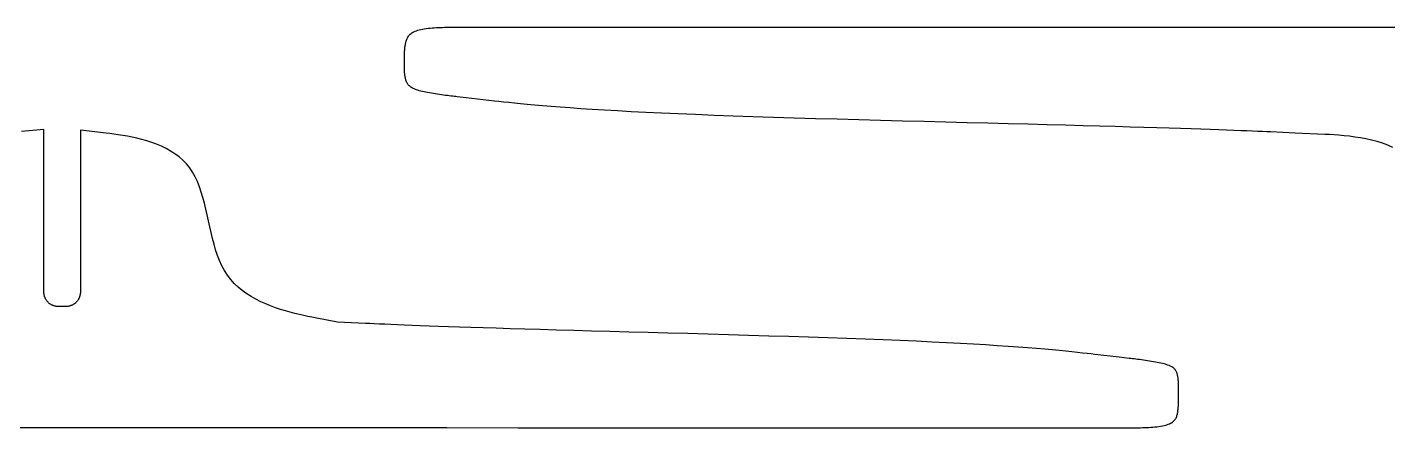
# Model space of a CAD drawing. Header units: millimetres. Extents: x -2850 to -1977, y -474 to -195.
# Drawn here: x -2413.8 to -2238.8, y -246.2 to -194.6 of the extents above; entities that cross this region are included whole.
import ezdxf

# ---------------------------------------------------------------- set-up
doc = ezdxf.new("R2010")
doc.units = ezdxf.units.MM

msp = doc.modelspace()

# ---------------------------------------------------------------- linework, layer by layer
at = {"flags": 128}
for points in [[(-2365.24367, -199.115695), (-2365.24367, -198.698932), (-2365.243652, -198.633354), (-2365.243524, -198.561893), (-2365.243177, -198.48492), (-2365.242502, -198.402804), (-2365.241388, -198.315915), (-2365.239727, -198.224621), (-2365.237408, -198.129293), (-2365.234323, -198.030299), (-2365.230362, -197.92801), (-2365.225415, -197.822794), (-2365.219372, -197.715022), (-2365.212124, -197.605062), (-2365.203563, -197.493285), (-2365.193577, -197.380059), (-2365.182058, -197.265754), (-2365.168895, -197.150739), (-2365.15398, -197.035384), (-2365.137204, -196.920059), (-2365.118455, -196.805133), (-2365.097626, -196.690975), (-2365.074513, -196.577927), (-2365.048548, -196.466215), (-2365.019069, -196.356038), (-2364.985414, -196.247596), (-2364.946921, -196.141086), (-2364.902928, -196.036709), (-2364.852773, -195.934662), (-2364.795795, -195.835144), (-2364.731332, -195.738354), (-2364.658722, -195.644492), (-2364.577303, -195.553755), (-2364.486413, -195.466342), (-2364.385391, -195.382453), (-2364.273574, -195.302286), (-2364.150302, -195.22604), (-2364.014911, -195.153913), (-2363.86674, -195.086105), (-2363.705128, -195.022814), (-2363.529413, -194.96424), (-2363.338932, -194.91058), (-2363.13341, -194.861958), (-2362.914113, -194.818193), (-2362.682693, -194.779032), (-2362.440803, -194.744216), (-2362.190095, -194.713492), (-2361.932222, -194.686603), (-2361.668834, -194.663293), (-2361.401585, -194.643307), (-2361.132127, -194.62639), (-2360.862112, -194.612285), (-2360.593193, -194.600737), (-2360.327021, -194.591489), (-2360.065248, -194.584288), (-2359.809528, -194.578876), (-2359.561512, -194.574998), (-2359.322853, -194.572399), (-2359.095203, -194.570822), (-2358.880213, -194.570012), (-2358.679537, -194.569714), (-2357.32031, -194.569671), (-2357.314433, -194.569671), (-2357.273292, -194.569671), (-2357.161623, -194.569671), (-2356.944161, -194.569671), (-2356.585644, -194.569671), (-2356.050807, -194.569671), (-2355.304386, -194.569671), (-2354.311117, -194.569671), (-2353.035736, -194.569671), (-2351.44298, -194.569671), (-2349.497583, -194.569671), (-2347.164283, -194.569671), (-2344.407815, -194.569671), (-2341.192915, -194.569671), (-2337.484319, -194.569671), (-2333.246763, -194.569671), (-2328.444984, -194.569671), (-2323.043717, -194.569671), (-2317.007698, -194.569671), (-2310.301663, -194.569671), (-2302.907981, -194.569671), (-2294.879547, -194.569671), (-2286.286889, -194.569671), (-2277.200536, -194.569671), (-2267.691015, -194.569671), (-2257.828853, -194.569671), (-2247.68458, -194.569671), (-2237.328723, -194.569671)], [(-2238.114241, -210.062781), (-2238.771176, -209.776364), (-2239.450944, -209.525487), (-2240.147976, -209.307589), (-2240.856703, -209.120111), (-2241.571557, -208.960492), (-2242.28697, -208.826171), (-2242.997374, -208.714589), (-2243.697199, -208.623184), (-2244.380878, -208.549397), (-2245.042842, -208.490666), (-2245.677522, -208.444433), (-2246.279351, -208.408136), (-2246.842759, -208.379214), (-2250.665977, -208.204765), (-2253.835304, -208.066781), (-2254.33511, -208.045051), (-2254.886281, -208.021269), (-2255.492639, -207.995452), (-2256.158008, -207.967616), (-2256.886213, -207.93778), (-2257.681078, -207.905959), (-2258.546425, -207.872173), (-2259.48608, -207.836437), (-2260.503867, -207.798768), (-2261.603608, -207.759185), (-2262.789128, -207.717705), (-2264.064251, -207.674343), (-2265.4328, -207.629119), (-2266.898601, -207.582048), (-2268.465476, -207.533149), (-2270.137249, -207.482438), (-2271.917745, -207.429932), (-2273.810787, -207.375649), (-2275.820199, -207.319606), (-2277.949805, -207.261821), (-2280.200725, -207.202307), (-2282.563261, -207.141069), (-2285.025011, -207.078108), (-2287.573573, -207.013425), (-2290.196546, -206.947023), (-2292.881527, -206.878903), (-2295.616115, -206.809065), (-2298.387908, -206.737511), (-2301.184504, -206.664244), (-2303.9935, -206.589263), (-2306.802496, -206.512572), (-2309.599088, -206.43417), (-2312.370877, -206.35406), (-2315.105458, -206.272243), (-2317.790431, -206.18872), (-2320.413393, -206.103493), (-2322.961944, -206.016563), (-2325.42368, -205.927931), (-2327.7862, -205.8376), (-2330.037102, -205.74557), (-2332.166689, -205.651903), (-2334.17608, -205.556898), (-2336.069099, -205.460915), (-2337.849571, -205.364313), (-2339.521319, -205.267452), (-2341.088168, -205.170692), (-2342.553942, -205.074391), (-2343.922464, -204.97891), (-2345.197559, -204.884607), (-2346.383052, -204.791842), (-2347.482765, -204.700975), (-2348.500523, -204.612366), (-2349.440151, -204.526372), (-2350.305472, -204.443355), (-2351.100311, -204.363674), (-2351.82849, -204.287688), (-2352.493836, -204.215756), (-2353.100171, -204.148238), (-2353.65132, -204.085494), (-2357.32031, -203.661718), (-2358.44489, -203.531795), (-2358.621755, -203.511338), (-2358.813949, -203.488969), (-2359.019931, -203.464724), (-2359.238163, -203.438641), (-2359.467103, -203.410755), (-2359.705213, -203.381103), (-2359.950953, -203.349722), (-2360.202781, -203.316649), (-2360.45916, -203.281919), (-2360.718548, -203.24557), (-2360.979406, -203.207639), (-2361.240194, -203.168162), (-2361.499372, -203.127175), (-2361.7554, -203.084715), (-2362.006739, -203.040819), (-2362.251848, -202.995523), (-2362.489187, -202.948864), (-2362.717218, -202.900879), (-2362.934399, -202.851604), (-2363.13919, -202.801076), (-2363.330402, -202.74931), (-2363.508233, -202.696234), (-2363.673235, -202.641754), (-2363.825955, -202.585777), (-2363.966945, -202.52821), (-2364.096753, -202.468959), (-2364.215929, -202.407932), (-2364.325022, -202.345033), (-2364.424582, -202.28017), (-2364.515158, -202.21325), (-2364.597299, -202.144179), (-2364.671556, -202.072863), (-2364.738478, -201.99921), (-2364.798613, -201.923125), (-2364.852512, -201.844515), (-2364.900724, -201.763287), (-2364.943798, -201.679348), (-2364.982284, -201.592604), (-2365.016732, -201.502961), (-2365.04769, -201.410326), (-2365.075642, -201.314698), (-2365.100801, -201.216453), (-2365.123314, -201.116055), (-2365.143328, -201.013973), (-2365.160991, -200.910672), (-2365.176449, -200.806621), (-2365.189849, -200.702284), (-2365.201338, -200.59813), (-2365.211064, -200.494625), (-2365.219173, -200.392235), (-2365.225811, -200.291429), (-2365.231127, -200.192672), (-2365.235267, -200.096431), (-2365.238379, -200.003174), (-2365.240608, -199.913366), (-2365.242102, -199.827475), (-2365.243009, -199.745968), (-2365.243474, -199.669311), (-2365.243646, -199.597971), (-2365.24367, -199.115695)], [(-2419.60944, -246.135043), (-2409.413622, -246.137507), (-2399.217804, -246.139971), (-2389.090034, -246.14242), (-2379.098359, -246.144835), (-2369.310828, -246.1472), (-2359.795487, -246.1495), (-2350.620385, -246.151717), (-2341.85357, -246.153836), (-2333.563088, -246.15584), (-2325.816988, -246.157712), (-2318.683319, -246.159436), (-2312.213113, -246.161), (-2306.389362, -246.162408), (-2301.17804, -246.163667), (-2296.545124, -246.164787), (-2292.456589, -246.165775), (-2288.878413, -246.16664), (-2285.776571, -246.16739), (-2283.117039, -246.168033), (-2280.865793, -246.168577), (-2278.98881, -246.169031), (-2277.452065, -246.169402), (-2276.221536, -246.1697), (-2275.263197, -246.169931), (-2274.543026, -246.170105), (-2274.026996, -246.17023), (-2273.681087, -246.170314), (-2273.471273, -246.170364), (-2273.363531, -246.17039), (-2273.323837, -246.1704), (-2273.318166, -246.170401), (-2272.143637, -246.170733), (-2271.95893, -246.170743), (-2271.758292, -246.170501), (-2271.543406, -246.169752), (-2271.315959, -246.168239), (-2271.077639, -246.165706), (-2270.830129, -246.161897), (-2270.575116, -246.156556), (-2270.314286, -246.149426), (-2270.049324, -246.140252), (-2269.781917, -246.128776), (-2269.513749, -246.114743), (-2269.246508, -246.097897), (-2268.981878, -246.07798), (-2268.721547, -246.054738), (-2268.467198, -246.027913), (-2268.220518, -245.997251), (-2267.983194, -245.962494), (-2267.75691, -245.923385), (-2267.543352, -245.87967), (-2267.344208, -245.831092), (-2267.160758, -245.777469), (-2266.992678, -245.718926), (-2266.839239, -245.655663), (-2266.699709, -245.587877), (-2266.573363, -245.515767), (-2266.459469, -245.439535), (-2266.3573, -245.359377), (-2266.266125, -245.275494), (-2266.185217, -245.188083), (-2266.113846, -245.097346), (-2266.051283, -245.003481), (-2265.996799, -244.906686), (-2265.949666, -244.807162), (-2265.909153, -244.705106), (-2265.874533, -244.600719), (-2265.845076, -244.494199), (-2265.820052, -244.385746), (-2265.798733, -244.275558), (-2265.780391, -244.163835), (-2265.764297, -244.050775), (-2265.749828, -243.936608), (-2265.736802, -243.821673), (-2265.725143, -243.70634), (-2265.714775, -243.590978), (-2265.705621, -243.475956), (-2265.697605, -243.361645), (-2265.690653, -243.248414), (-2265.684689, -243.136631), (-2265.679636, -243.026668), (-2265.67542, -242.918891), (-2265.671962, -242.813672), (-2265.669188, -242.71138), (-2265.667023, -242.612384), (-2265.665391, -242.517053), (-2265.664215, -242.425757), (-2265.66342, -242.338866), (-2265.662929, -242.256749), (-2265.662669, -242.179775), (-2265.66256, -242.108313), (-2265.662418, -241.625966), (-2265.662334, -241.209228), (-2265.66234, -241.14367), (-2265.662458, -241.072326), (-2265.662803, -240.995666), (-2265.663486, -240.914155), (-2265.664622, -240.82826), (-2265.666326, -240.738448), (-2265.66871, -240.645185), (-2265.671887, -240.548939), (-2265.675971, -240.450175), (-2265.681078, -240.349362), (-2265.687318, -240.246965), (-2265.694807, -240.143452), (-2265.703657, -240.039289), (-2265.713983, -239.934942), (-2265.725897, -239.83088), (-2265.739515, -239.727568), (-2265.754949, -239.625472), (-2265.772312, -239.525062), (-2265.791718, -239.426802), (-2265.813281, -239.33116), (-2265.837198, -239.238508), (-2265.864003, -239.148848), (-2265.89431, -239.062085), (-2265.928737, -238.978126), (-2265.967899, -238.896877), (-2266.012414, -238.818246), (-2266.062896, -238.742138), (-2266.119962, -238.66846), (-2266.184231, -238.597119), (-2266.256316, -238.528022), (-2266.336834, -238.461075), (-2266.426403, -238.396183), (-2266.525637, -238.333256), (-2266.635154, -238.272198), (-2266.755569, -238.212915), (-2266.887499, -238.155316), (-2267.031561, -238.099304), (-2267.18837, -238.044791), (-2267.358543, -237.991679), (-2267.542696, -237.939875), (-2267.741081, -237.889309), (-2267.952488, -237.839995), (-2268.175347, -237.79197), (-2268.408082, -237.745271), (-2268.649122, -237.699935), (-2268.896892, -237.655998), (-2269.149819, -237.613497), (-2269.406332, -237.572469), (-2269.664857, -237.532951), (-2269.923819, -237.494979), (-2270.181648, -237.458592), (-2270.436768, -237.423824), (-2270.687608, -237.390713), (-2270.932594, -237.359296), (-2271.170153, -237.329609), (-2271.398712, -237.30169), (-2271.616697, -237.275575), (-2271.822537, -237.2513), (-2272.014656, -237.228904), (-2273.31586, -237.078337), (-2276.419983, -236.719021), (-2276.909425, -236.662486), (-2277.44868, -236.600912), (-2278.041005, -236.534646), (-2278.68965, -236.464038), (-2279.397869, -236.389438), (-2280.168916, -236.311194), (-2281.006042, -236.229656), (-2281.912501, -236.145173), (-2282.891546, -236.058094), (-2283.946431, -235.968769), (-2285.080408, -235.877547), (-2286.296729, -235.784777), (-2287.598649, -235.690808), (-2288.98942, -235.595991), (-2290.472296, -235.500673), (-2292.050529, -235.405204), (-2293.727372, -235.309934), (-2295.506078, -235.215211), (-2297.389901, -235.121385), (-2299.382094, -235.028806), (-2301.483506, -234.937765), (-2303.685378, -234.848323), (-2305.976549, -234.760488), (-2308.345857, -234.674261), (-2310.782139, -234.589648), (-2313.274234, -234.506654), (-2315.81098, -234.425284), (-2318.381214, -234.345541), (-2320.973775, -234.267432), (-2323.577499, -234.19096), (-2326.181228, -234.11613), (-2328.773797, -234.042947), (-2331.344045, -233.971415), (-2333.880809, -233.901538), (-2336.372929, -233.833323), (-2338.809241, -233.766774), (-2341.178585, -233.701894), (-2343.469797, -233.638688), (-2345.671716, -233.577163), (-2347.77318, -233.517321), (-2349.76543, -233.459171), (-2351.649316, -233.402729), (-2353.428089, -233.348019), (-2355.105002, -233.295059), (-2356.68331, -233.243871), (-2358.166262, -233.194476), (-2359.557112, -233.146897), (-2360.859112, -233.10115), (-2362.075516, -233.057259), (-2363.209576, -233.015244), (-2364.264542, -232.975127), (-2365.24367, -232.936927), (-2366.15021, -232.900666), (-2366.987414, -232.866365), (-2367.758538, -232.834044), (-2368.466831, -232.803726), (-2369.115547, -232.775428), (-2369.707938, -232.749175), (-2370.247257, -232.724984), (-2373.841245, -232.562506), (-2376.718837, -231.999628), (-2377.17131, -231.910711), (-2377.662466, -231.811768), (-2378.187825, -231.701217), (-2378.742904, -231.577475), (-2379.323223, -231.438959), (-2379.924301, -231.284088), (-2380.541657, -231.111277), (-2381.17081, -230.918944), (-2381.80728, -230.705509), (-2382.446584, -230.469386), (-2383.084242, -230.208994), (-2383.715772, -229.92275), (-2384.336695, -229.609073), (-2384.942529, -229.266377), (-2385.528793, -228.893083), (-2386.091006, -228.487606), (-2386.624687, -228.048364), (-2387.125356, -227.573775), (-2387.588531, -227.062256), (-2388.00973, -226.512224), (-2388.385992, -225.923059), (-2388.720425, -225.297989), (-2389.017654, -224.641206), (-2389.282308, -223.956899), (-2389.519012, -223.249259), (-2389.732394, -222.522478), (-2389.927079, -221.780745), (-2390.107696, -221.028251), (-2390.278869, -220.269186), (-2390.445225, -219.507742), (-2390.611392, -218.748109), (-2390.781997, -217.994478), (-2390.961664, -217.251039), (-2391.155022, -216.521983), (-2391.366696, -215.8115), (-2391.601314, -215.123782), (-2391.863502, -214.463017), (-2392.157887, -213.833399), (-2392.489095, -213.239117), (-2392.861753, -212.684361), (-2393.278975, -212.1723), (-2393.737832, -211.702011), (-2394.233878, -211.27155), (-2394.762672, -210.878972), (-2395.319769, -210.522332), (-2395.900729, -210.199684), (-2396.501107, -209.909087), (-2397.116459, -209.648591), (-2397.742344, -209.416256), (-2398.374318, -209.210134), (-2399.007938, -209.028281), (-2399.638761, -208.868753), (-2400.262343, -208.729604), (-2400.874243, -208.608889), (-2401.470017, -208.504665), (-2402.045221, -208.414987), (-2402.595413, -208.337909), (-2403.116149, -208.271485), (-2403.602988, -208.213773), (-2406.903784, -207.841417), (-2406.903783, -207.841841), (-2406.903784, -207.844808), (-2406.903786, -207.852865), (-2406.90379, -207.868553), (-2406.903795, -207.894418), (-2406.903805, -207.933004), (-2406.903817, -207.986854), (-2406.903833, -208.058512), (-2406.903854, -208.150523), (-2406.903881, -208.265431), (-2406.903913, -208.40578), (-2406.903952, -208.574113), (-2406.903997, -208.772976), (-2406.90405, -209.004912), (-2406.904112, -209.272464), (-2406.904182, -209.578179), (-2406.904262, -209.924599), (-2406.904351, -210.314267), (-2406.904451, -210.74973), (-2406.904562, -211.233531), (-2406.904684, -211.76694), (-2406.904817, -212.346143), (-2406.904959, -212.966052), (-2406.90511, -213.621577), (-2406.905267, -214.307633), (-2406.90543, -215.019129), (-2406.905598, -215.750977), (-2406.905769, -216.49809), (-2406.905944, -217.25538), (-2406.906119, -218.017757), (-2406.906293, -218.780134), (-2406.906467, -219.537424), (-2406.906638, -220.284537), (-2406.906807, -221.016385), (-2406.906969, -221.727881), (-2406.907127, -222.413935), (-2406.907277, -223.069462), (-2406.90742, -223.68937), (-2406.907553, -224.268574), (-2406.907675, -224.801983), (-2406.907786, -225.285784), (-2406.907886, -225.721247), (-2406.907975, -226.110915), (-2406.908055, -226.457335), (-2406.908125, -226.763049), (-2406.908186, -227.030602), (-2406.90824, -227.262538), (-2406.908285, -227.461401), (-2406.908324, -227.629734), (-2406.908355, -227.770083), (-2406.908382, -227.884991), (-2406.908403, -227.977002), (-2406.908419, -228.04866), (-2406.908432, -228.10251), (-2406.908441, -228.141095), (-2406.908446, -228.16696), (-2406.90845, -228.182649), (-2406.908452, -228.190704), (-2406.908453, -228.193672), (-2406.908453, -228.194098), (-2406.908537, -228.410842), (-2406.908572, -228.444948), (-2406.90874, -228.482114), (-2406.909176, -228.522148), (-2406.91001, -228.564861), (-2406.911374, -228.610061), (-2406.913402, -228.657556), (-2406.916226, -228.707155), (-2406.919978, -228.758669), (-2406.924791, -228.811905), (-2406.930797, -228.866672), (-2406.938129, -228.92278), (-2406.946919, -228.980036), (-2406.957299, -229.038251), (-2406.969402, -229.097233), (-2406.98336, -229.156791), (-2406.999307, -229.216734), (-2407.017373, -229.276871), (-2407.037693, -229.33701), (-2407.060397, -229.396961), (-2407.085618, -229.456533), (-2407.113451, -229.515548), (-2407.14383, -229.573887), (-2407.176654, -229.631444), (-2407.211818, -229.688115), (-2407.249219, -229.743791), (-2407.288755, -229.798371), (-2407.330323, -229.851745), (-2407.373819, -229.903811), (-2407.419141, -229.95446), (-2407.466185, -230.003589), (-2407.514849, -230.051092), (-2407.565027, -230.096863), (-2407.61662, -230.140797), (-2407.669523, -230.182788), (-2407.723633, -230.22273), (-2407.778846, -230.260517), (-2407.835061, -230.296045), (-2407.892173, -230.329208), (-2407.95008, -230.359899), (-2408.008678, -230.388014), (-2408.067851, -230.413488), (-2408.12742, -230.436413), (-2408.187195, -230.456924), (-2408.246985, -230.475156), (-2408.306597, -230.491243), (-2408.365841, -230.505318), (-2408.424526, -230.517516), (-2408.482459, -230.527971), (-2408.539448, -230.536818), (-2408.595304, -230.544191), (-2408.649834, -230.550222), (-2408.702847, -230.555048), (-2408.754152, -230.558802), (-2408.803557, -230.561618), (-2408.85087, -230.56363), (-2408.895901, -230.564973), (-2408.938457, -230.565781), (-2408.978348, -230.566188), (-2409.015383, -230.566328), (-2409.265354, -230.566238), (-2409.481368, -230.56617), (-2409.515359, -230.566138), (-2409.552398, -230.565971), (-2409.592294, -230.565535), (-2409.634855, -230.564699), (-2409.679891, -230.563327), (-2409.727209, -230.561289), (-2409.776619, -230.558449), (-2409.827927, -230.554674), (-2409.880943, -230.54983), (-2409.935476, -230.543785), (-2409.991333, -230.536404), (-2410.048323, -230.527555), (-2410.106255, -230.517104), (-2410.164937, -230.504918), (-2410.224177, -230.490863), (-2410.283784, -230.474806), (-2410.343567, -230.456613), (-2410.403333, -230.436152), (-2410.462892, -230.413289), (-2410.522051, -230.387889), (-2410.580635, -230.35986), (-2410.638525, -230.329265), (-2410.695618, -230.29621), (-2410.751811, -230.260795), (-2410.807002, -230.223128), (-2410.861087, -230.18331), (-2410.913964, -230.141446), (-2410.96553, -230.097641), (-2411.01568, -230.051997), (-2411.064314, -230.004617), (-2411.111328, -229.955607), (-2411.156619, -229.905071), (-2411.200083, -229.853111), (-2411.241619, -229.799832), (-2411.281122, -229.745337), (-2411.31849, -229.689731), (-2411.353622, -229.633118), (-2411.386412, -229.5756), (-2411.416757, -229.517282), (-2411.444557, -229.458268), (-2411.469747, -229.398676), (-2411.49242, -229.338685), (-2411.512707, -229.278487), (-2411.530743, -229.218275), (-2411.546659, -229.158241), (-2411.560587, -229.098579), (-2411.572662, -229.039481), (-2411.583014, -228.981139), (-2411.591776, -228.923748), (-2411.599081, -228.867498), (-2411.605063, -228.812584), (-2411.609851, -228.759198), (-2411.61358, -228.707532), (-2411.616381, -228.657779), (-2411.618388, -228.610133), (-2411.619731, -228.564786), (-2411.620547, -228.521929), (-2411.620964, -228.481758), (-2411.621116, -228.444464), (-2411.621125, -228.192734), (-2411.621125, -228.192309), (-2411.621124, -228.18933), (-2411.621122, -228.181246), (-2411.621118, -228.165503), (-2411.621112, -228.139549), (-2411.621101, -228.100829), (-2411.621088, -228.046793), (-2411.621069, -227.974887), (-2411.621046, -227.882556), (-2411.621017, -227.76725), (-2411.620981, -227.626415), (-2411.620939, -227.457499), (-2411.620889, -227.257947), (-2411.620828, -227.025208), (-2411.620761, -226.756728), (-2411.620683, -226.449954), (-2411.620595, -226.102334), (-2411.620496, -225.711315), (-2411.620386, -225.274344), (-2411.620263, -224.788867), (-2411.620127, -224.253609), (-2411.61998, -223.672399), (-2411.619821, -223.050342), (-2411.619654, -222.392545), (-2411.619481, -221.704112), (-2411.6193, -220.990151), (-2411.619113, -220.255767), (-2411.618924, -219.506066), (-2411.618731, -218.746152), (-2411.618537, -217.981133), (-2411.618343, -217.216114), (-2411.61815, -216.4562), (-2411.61796, -215.706498), (-2411.617774, -214.972114), (-2411.617594, -214.258153), (-2411.617419, -213.569721), (-2411.617252, -212.911923), (-2411.617094, -212.289867), (-2411.616948, -211.708656), (-2411.616812, -211.173398), (-2411.616688, -210.687922), (-2411.616578, -210.250951), (-2411.616479, -209.859931), (-2411.61639, -209.512311), (-2411.616313, -209.205537), (-2411.616245, -208.937057), (-2411.616186, -208.704318), (-2411.616135, -208.504767), (-2411.616093, -208.335849), (-2411.616057, -208.195015), (-2411.616027, -208.079709), (-2411.616004, -207.987379), (-2411.615986, -207.915472), (-2411.615972, -207.861436), (-2411.615962, -207.822717), (-2411.615956, -207.796762), (-2411.615952, -207.781019), (-2411.61595, -207.772935), (-2411.615949, -207.769957), (-2411.615949, -207.769532), (-2414.49416, -208.026018)]]:
    msp.add_lwpolyline(points, dxfattribs=at)

doc.saveas('drawing.dxf')
